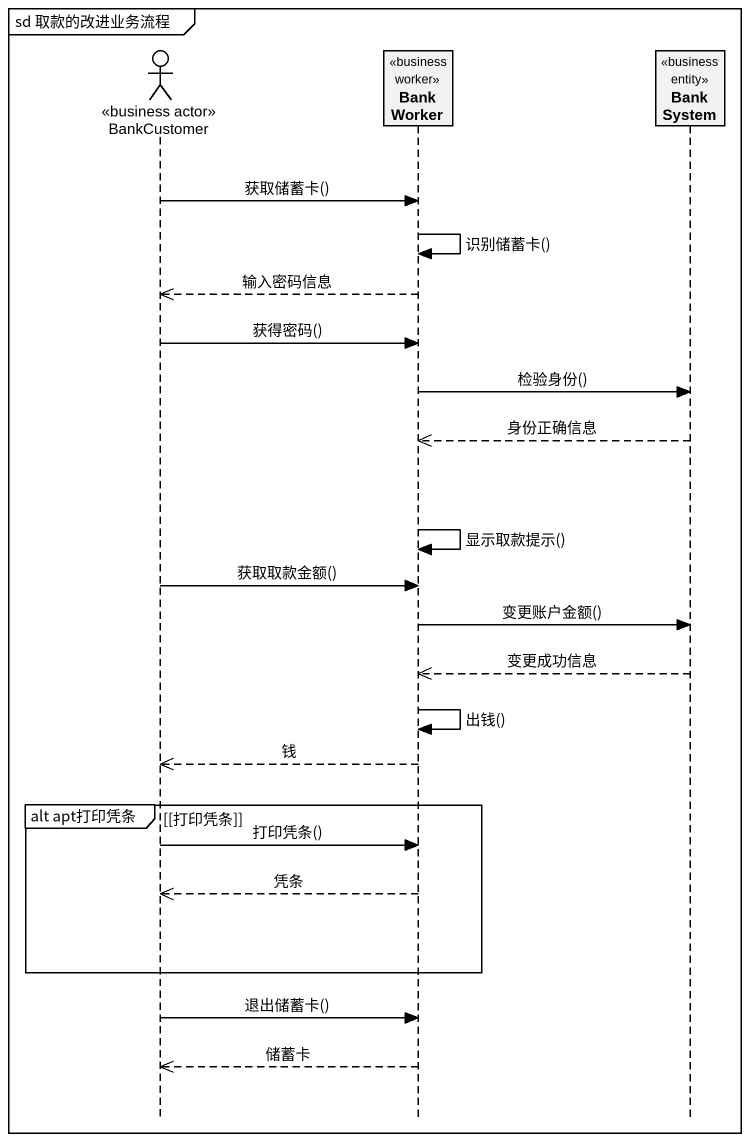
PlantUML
@startuml
mainframe sd 取款的改进业务流程
hide footbox
actor BankCustomer <<business actor>>
participant BankWorker <<business worker>>
participant BankSystem <<business entity>>

BankCustomer -> BankWorker : 获取储蓄卡()
BankWorker -> BankWorker : 识别储蓄卡()
BankWorker -->> BankCustomer : 输入密码信息
BankCustomer -> BankWorker : 获得密码()
BankWorker -> BankSystem : 检验身份()
BankSystem -->> BankWorker : 身份正确信息
BankWorker -> BankWorker : 显示取款提示()
BankCustomer -> BankWorker : 获取取款金额()
BankWorker -> BankSystem : 变更账户金额()
BankSystem -->> BankWorker : 变更成功信息
BankWorker -> BankWorker : 出钱()
BankWorker -->> BankCustomer : 钱
group alt apt打印凭条 [[打印凭条]]
  BankCustomer -> BankWorker : 打印凭条()
  BankWorker -->> BankCustomer : 凭条
end
BankCustomer -> BankWorker : 退出储蓄卡()
BankWorker -->> BankCustomer : 储蓄卡
@enduml
